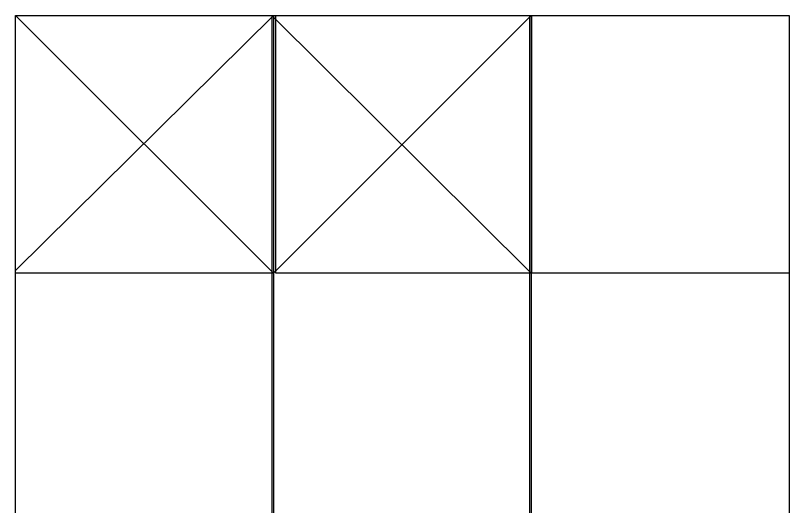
# Model space of a CAD drawing. Extents: x 0 to 360, y -268 to 0.
# Drawn here: x 115 to 163.02, y -170.5 to -140 of the extents above; entities that cross this region are included whole.
import ezdxf

# ---------------------------------------------------------------- set-up
doc = ezdxf.new("R2010")
doc.units = 0
doc.linetypes.add('AI-LINETYPE-6', pattern=[8.427156, 4.213578, -4.213578])
doc.linetypes.add('AI-LINETYPE-7', pattern=[8.519513, 4.259756, -4.259756])
doc.layers.add('LAYER_1', color=7, linetype='CONTINUOUS')

# ---------------------------------------------------------------- blocks, each defined once
blk = doc.blocks.new('BLOCK_19')
at = {"layer": 'LAYER_1', "color": 250}
blk.add_lwpolyline([(115, -142.118), (115, -140), (117.117, -140)], dxfattribs=at)
at = {"layer": 'LAYER_1', "color": 250, "linetype": 'AI-LINETYPE-7'}
blk.add_lwpolyline([(121.377, -140), (340.754, -140)], dxfattribs=at)
at = {"layer": 'LAYER_1', "color": 250, "linetype": 'AI-LINETYPE-6'}
blk.add_lwpolyline([(115, -251.67), (115, -144.225)], dxfattribs=at)
blk = doc.blocks.new('BLOCK_18')
at = {"layer": 'LAYER_1'}
blk.add_blockref('BLOCK_19', (0, 0), dxfattribs=at)
blk = doc.blocks.new('BLOCK_20')
at = {"layer": 'LAYER_1', "color": 250}
for points in [[(131, -196), (115, -196), (115, -140), (131, -140), (131, -196)], [(131, -156), (115, -156), (115, -140), (131, -140), (131, -156)], [(115, -140), (131, -156)], [(115, -155.85), (131, -140)], [(130.898, -140), (147, -156)], [(147, -196), (130.934, -196), (130.934, -140), (147, -140), (147, -196)], [(131, -156), (147, -140)], [(147, -156), (131.148, -156), (131.148, -140), (147, -140), (147, -156)], [(163, -196), (146.91, -196), (146.91, -140), (163, -140), (163, -196)], [(163, -156), (147.035, -156), (147.035, -140), (163, -140), (163, -156)]]:
    blk.add_lwpolyline(points, dxfattribs=at)
blk = doc.blocks.new('BLOCK_17')
at = {"layer": 'LAYER_1'}
for name in ['BLOCK_18', 'BLOCK_20']:
    blk.add_blockref(name, (0, 0), dxfattribs=at)

msp = doc.modelspace()

# ---------------------------------------------------------------- block references
at = {"layer": 'LAYER_1'}
msp.add_blockref('BLOCK_17', (0, 0), dxfattribs=at)

doc.saveas('drawing.dxf')
